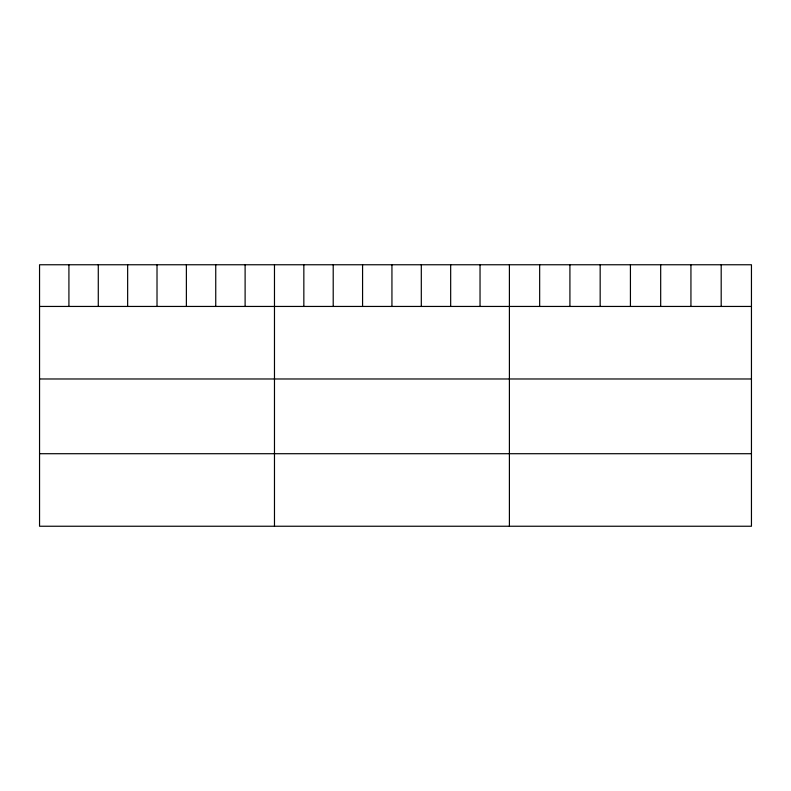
<?xml version="1.0" encoding="UTF-8"?>
<svg xmlns="http://www.w3.org/2000/svg" width="791" height="791" viewBox="0 0 791 791"><rect width="100%" height="100%" fill="white"/><g stroke="black" fill="none" stroke-linecap="round" stroke-linejoin="round"><path stroke-width="1.19" d="M751.45 306.443L751.45 526.242L39.55 526.242L39.55 264.758L751.45 264.758L751.45 306.443L39.55 306.443M39.55 378.978L751.45 378.978M39.55 453.708L751.45 453.708M721.194 264.758L721.194 306.443M690.938 264.758L690.938 306.443M660.683 264.758L660.683 306.443M630.427 264.758L630.427 306.443M600.171 264.758L600.171 306.443M569.915 264.758L569.915 306.443M539.66 264.758L539.66 306.443M509.404 264.758L509.404 526.242M480.038 264.758L480.038 306.443M450.672 264.758L450.672 306.443M421.306 264.758L421.306 306.443M391.94 264.758L391.94 306.443M362.575 264.758L362.575 306.443M333.209 264.758L333.209 306.443M303.843 264.758L303.843 306.443M274.477 264.758L274.477 526.242M245.111 264.758L245.111 306.443M215.745 264.758L215.745 306.443M186.379 264.758L186.379 306.443M157.014 264.758L157.014 306.443M127.648 264.758L127.648 306.443M98.282 264.758L98.282 306.443M68.916 264.758L68.916 306.443"/></g></svg>
